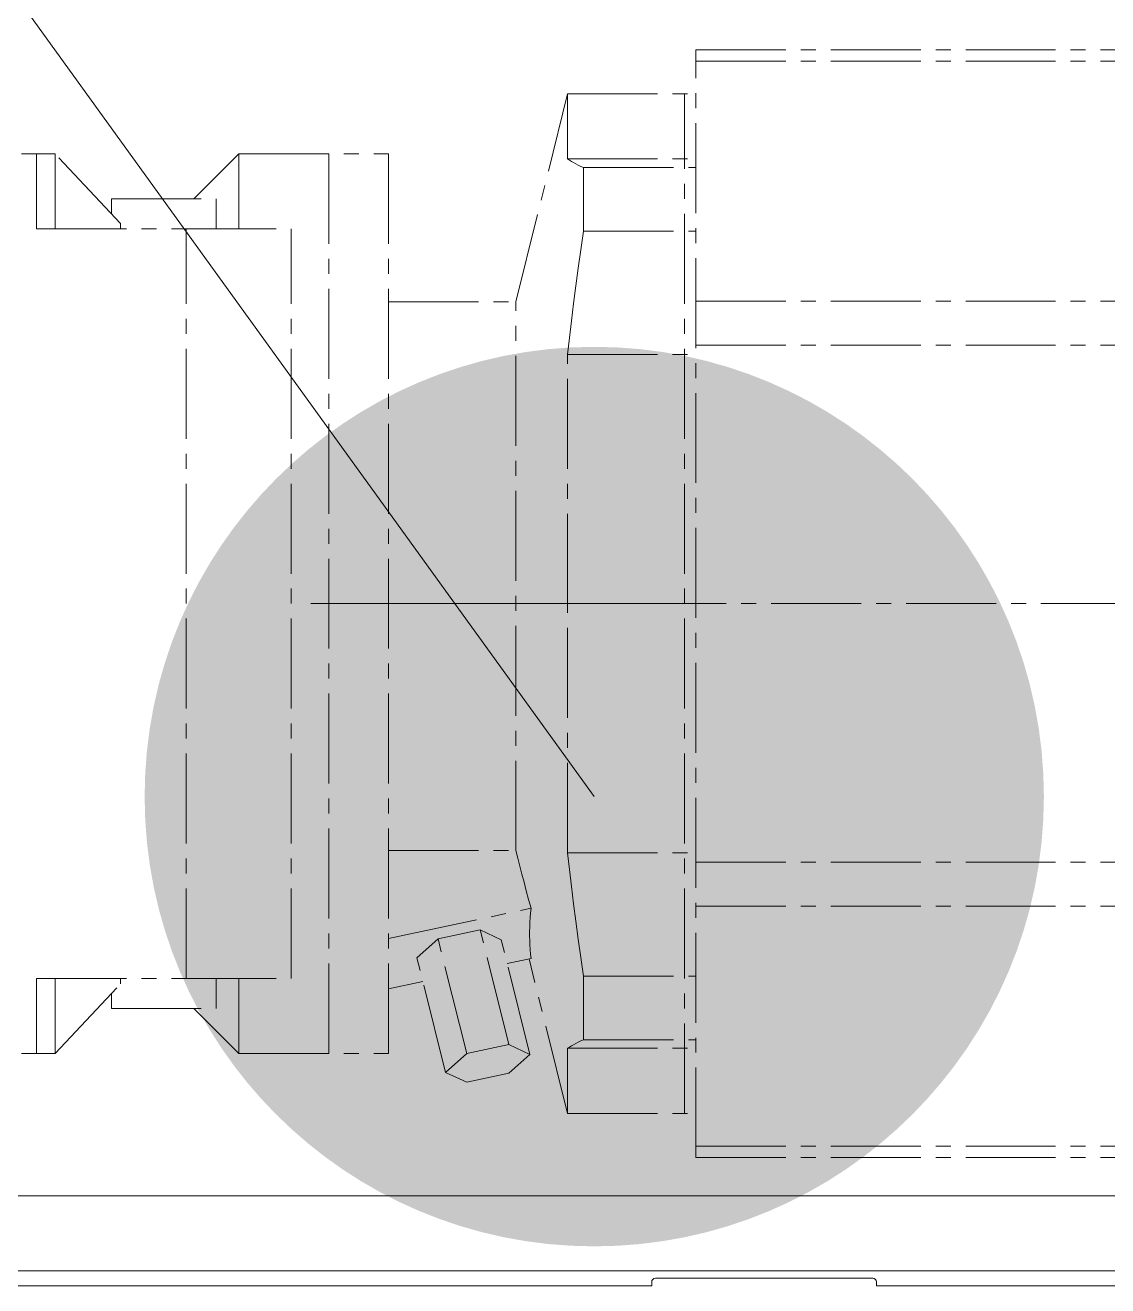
# Model space of a CAD drawing. Header units: millimetres. Extents: x -50460 to 50460, y -35640 to 35640.
# Drawn here: x 32346.6 to 32491, y 27762.4 to 27930.6 of the extents above; entities that cross this region are included whole.
import ezdxf

# ---------------------------------------------------------------- set-up
doc = ezdxf.new("R2010")
doc.units = ezdxf.units.MM
doc.linetypes.add('点画线', pattern=[18, 12, -2, 2, -2])
for name, color, linetype, lineweight in [('EB0', 7, 'Continuous', 15), ('中心线层', 1, '点画线', 18), ('尺寸线层', 4, 'Continuous', 18), ('粗实线层', 7, 'Continuous', 15)]:
    doc.layers.add(name, color=color, linetype=linetype, lineweight=lineweight)

# ---------------------------------------------------------------- blocks, each defined once
blk = doc.blocks.new('*X776')
at = {"layer": '中心线层'}
for p, q in [((251, 183.9), (378.5, 183.9)), ((251, 36.1), (251, 183.9)), ((251, 182.38), (378.5, 182.38)), ((226.96, 150.25), (233.88, 178)), ((233.88, 178), (251, 178)), ((233.88, 169.32), (233.88, 178)), ((249.5, 42), (249.5, 178)), ((125, 170), (163, 170)), ((163, 170), (165.5, 170)), ((163, 160), (163, 170)), ((174.21, 160.71), (165.5, 170)), ((165.5, 160), (165.5, 170)), ((184, 164), (190, 170)), ((190, 170), (210, 170)), ((190, 160), (190, 170)), ((202, 50), (202, 170)), ((210, 50), (210, 170)), ((234.13, 169.16), (233.88, 169.32)), ((233.88, 169.32), (251, 169.32)), ((234.39, 169), (234.13, 169.16)), ((234.67, 168.84), (234.39, 169)), ((234.97, 168.68), (234.67, 168.84)), ((235.3, 168.51), (234.97, 168.68)), ((235.64, 168.34), (235.3, 168.51)), ((236, 168.17), (235.64, 168.34)), ((236, 168.17), (251, 168.17)), ((236, 159.68), (236, 168.17)), ((173, 164), (187, 164)), ((173, 162), (173, 164)), ((187, 160), (187, 164)), ((163, 160), (183, 160)), ((174.21, 160), (174.21, 160.71)), ((183, 160), (197, 160)), ((183, 60), (183, 160)), ((197, 60), (197, 160)), ((235.64, 157.2), (236, 159.68)), ((236, 159.68), (251, 159.68)), ((235.3, 154.77), (235.64, 157.2)), ((234.97, 152.38), (235.3, 154.77)), ((234.67, 150.04), (234.97, 152.38)), ((210, 150.25), (226.96, 150.25)), ((226.96, 77.05), (226.96, 150.25)), ((234.39, 147.74), (234.67, 150.04)), ((251, 150.36), (378.5, 150.36)), ((234.13, 145.48), (234.39, 147.74)), ((233.88, 143.24), (234.13, 145.48)), ((233.88, 143.24), (251, 143.24)), ((233.88, 110), (233.88, 143.24)), ((251, 144.5), (378.5, 144.5)), ((199.62, 110), (251.88, 110)), ((202, 110), (210, 110)), ((210, 110), (226.96, 110)), ((226.96, 110), (233.88, 110)), ((233.88, 110), (249.5, 110)), ((233.88, 76.76), (233.88, 110)), ((243.05, 110), (384.95, 110)), ((210, 77.05), (226.96, 77.05)), ((227.23, 76.04), (226.96, 77.05)), ((227.5, 75), (227.23, 76.04)), ((234.13, 74.52), (233.88, 76.76)), ((233.88, 76.76), (251, 76.76)), ((227.79, 73.93), (227.5, 75)), ((234.39, 72.26), (234.13, 74.52)), ((251, 75.5), (378.5, 75.5)), ((228.08, 72.83), (227.79, 73.93)), ((228.37, 71.71), (228.08, 72.83)), ((228.68, 70.55), (228.37, 71.71)), ((234.67, 69.96), (234.39, 72.26)), ((210, 65.31), (229, 69.36)), ((229, 69.36), (228.68, 70.55)), ((228.93, 68.73), (229, 69.36)), ((234.97, 67.62), (234.67, 69.96)), ((251, 69.64), (378.5, 69.64)), ((228.82, 66.88), (228.85, 67.49)), ((228.85, 67.49), (228.88, 68.11)), ((228.88, 68.11), (228.93, 68.73)), ((235.3, 65.23), (234.97, 67.62)), ((216.59, 65.28), (222.22, 66.48)), ((226.04, 51.17), (222.22, 66.48)), ((225.03, 65.16), (222.22, 66.48)), ((228.81, 66.27), (228.82, 66.88)), ((228.81, 65.67), (228.81, 66.27)), ((228.82, 65.07), (228.81, 65.67)), ((213.78, 62.76), (216.59, 65.28)), ((220.42, 49.97), (216.59, 65.28)), ((228.85, 49.86), (225.03, 65.16)), ((228.85, 64.47), (228.82, 65.07)), ((228.88, 63.86), (228.85, 64.47)), ((235.64, 62.8), (235.3, 65.23)), ((217.6, 47.46), (213.78, 62.76)), ((225.82, 61.99), (229, 62.66)), ((233.88, 42), (228.74, 62.61)), ((228.93, 63.26), (228.88, 63.86)), ((229, 62.66), (228.93, 63.26)), ((236, 60.32), (235.64, 62.8)), ((163, 60), (183, 60)), ((163, 50), (163, 60)), ((165.5, 50), (165.5, 60)), ((165.5, 50), (174.21, 59.29)), ((174.21, 59.29), (174.21, 60)), ((183, 60), (197, 60)), ((187, 56), (187, 60)), ((190, 50), (190, 60)), ((210, 58.61), (214.57, 59.59)), ((236, 60.32), (251, 60.32)), ((236, 51.83), (236, 60.32)), ((173, 56), (173, 58)), ((173, 56), (187, 56)), ((190, 50), (184, 56)), ((220.42, 49.97), (226.04, 51.17)), ((228.85, 49.86), (226.04, 51.17)), ((233.88, 50.68), (234.13, 50.84)), ((233.88, 50.68), (251, 50.68)), ((233.88, 42), (233.88, 50.68)), ((234.13, 50.84), (234.39, 51)), ((234.39, 51), (234.67, 51.16)), ((234.67, 51.16), (234.97, 51.32)), ((234.97, 51.32), (235.3, 51.49)), ((235.3, 51.49), (235.64, 51.66)), ((235.64, 51.66), (236, 51.83)), ((236, 51.83), (251, 51.83)), ((125, 50), (163, 50)), ((163, 50), (165.5, 50)), ((190, 50), (210, 50)), ((217.6, 47.46), (220.42, 49.97)), ((226.04, 47.35), (228.85, 49.86)), ((220.42, 46.15), (217.6, 47.46)), ((220.42, 46.15), (226.04, 47.35)), ((233.88, 42), (251, 42)), ((251, 37.62), (378.5, 37.62)), ((251, 36.1), (378.5, 36.1))]:
    blk.add_line(p, q, dxfattribs=at)
blk = doc.blocks.new('*X777')
at = {"layer": '粗实线层'}
for p, q in [((800, -11), (0, -11)), ((252.5, -23), (547.5, -23)), ((547.5, -22.5), (547.5, -23)), ((577, -22), (548, -22)), ((577.5, -22.5), (577.5, -23)), ((577.5, -23), (800, -23))]:
    blk.add_line(p, q, dxfattribs=at)
for centre, start, end in [((548, -22.5), 90, 180), ((577, -22.5), 360, 90)]:
    blk.add_arc(centre, 0.5, start, end, dxfattribs=at)
blk = doc.blocks.new('*X767')
at = {"layer": '粗实线层'}
for name, p in [('*X776', (-97.6, 129)), ('*X777', (-400, 171))]:
    blk.add_blockref(name, p, dxfattribs=at)
blk = doc.blocks.new('*X1195')
at = {"layer": '尺寸线层', "linetype": 'Continuous', "lineweight": 18}
h = blk.add_hatch(color=0, dxfattribs=at)
edge = h.paths.add_edge_path(flags=0)
edge.add_arc((0, 0), 60, 0, 360)
at = {"layer": '尺寸线层', "color": 0, "linetype": 'Continuous', "lineweight": 18}
blk.add_line((0, 0), (-2219.86, 3072.58), dxfattribs=at)

msp = doc.modelspace()

# ---------------------------------------------------------------- linework, layer by layer
at = {"layer": '尺寸线层'}
msp.add_line((28046.063, 27764.445), (41646.063, 27764.445), dxfattribs=at)

# ---------------------------------------------------------------- next in the draw order: block references
at = {"layer": 'EB0'}
msp.add_blockref('*X767', (32282.66, 27614.445), dxfattribs=at)

# ---------------------------------------------------------------- next in the draw order: block references
at = {"layer": '尺寸线层'}
msp.add_blockref('*X1195', (32422.496, 27827.706), dxfattribs=at)

doc.saveas('drawing.dxf')
